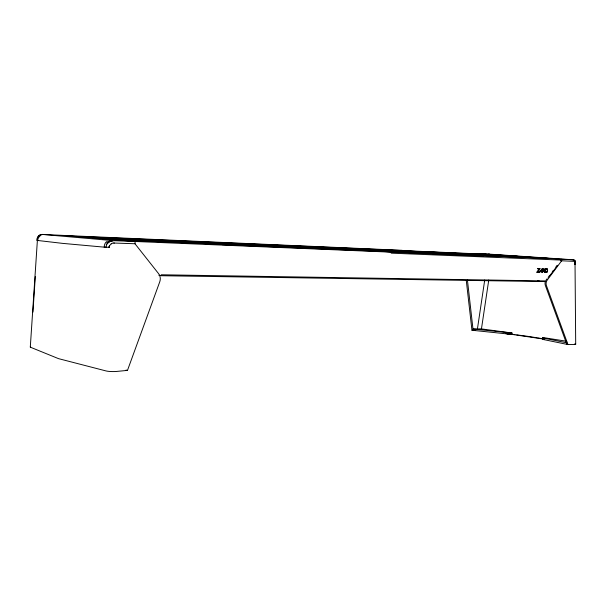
<?xml version="1.0" encoding="UTF-8"?>
<svg xmlns="http://www.w3.org/2000/svg" width="606" height="606" viewBox="0 0 606 606"><rect width="100%" height="100%" fill="white"/><g stroke="black" fill="none" stroke-linecap="round" stroke-linejoin="round"><path stroke-width="0.91" d="M109.065 247.362L104.308 247.104M574.897 264.345L575.261 263.481M109.095 247.021L109.065 247.475L109.133 246.793A3.78 3.697 8.1 0 1 109.292 246.241A4.083 3.969 11 0 1 109.519 245.71L111.186 243.923A4.901 4.159 -42.5 0 1 111.701 243.574M573.617 260.262L572.92 259.769L488.724 254.096A4.121 2.682 -85.1 0 1 489.247 254.194L489.345 254.217M30.3 347.033L37.383 240.423L37.928 240.393M32.936 312.082L35.307 276.487M467.408 279.889L473.127 330.368L511.896 334.398L511.987 333.005L480.952 328.838L473.339 329.035L473.127 330.391L471.953 330.24L466.302 280.616M574.73 343.882A4.643 0.447 4.6 0 1 574.344 344.443L567.943 344.556L543.196 339.489L542.491 338.905L542.59 337.466L566.746 341.292M37.693 240.476L37.701 240.446A6.295 6.136 -36.6 0 1 38.08 238.711A6.242 6.075 -36.9 0 1 40.057 235.984L39.996 235.976A3.166 0.697 -35.7 0 1 39.89 235.878L40.761 234.863L42.859 234.477L112.731 240.597A6.969 6.393 -86.9 0 0 106.239 245.96L106.065 247.316L62.623 243.377L36.731 240.37L36.89 239.173A6.143 5.931 87.8 0 1 37.852 236.999A6.121 5.908 87.8 0 1 42.882 234.477M537.386 268.602L539.916 268.511L537.189 272.079L539.355 272.162L536.893 272.261C544.786 266.14 533.053 269.481 539.469 268.663M537.545 268.625L539.916 268.511M542.726 268.572L544.627 272.056L542.726 268.572L541.961 272.412M541.915 272.389L542.431 268.564L539.529 272.352L542.264 268.981M542.779 269.003C547.324 279.699 541.84 262.087 542.325 272.397L542.885 268.602M542.484 272.427L542.938 269.034M544.476 272.026L545.195 268.663L544.68 272.48M544.529 272.458L545.044 268.64M477.46 328.694L484.717 280.048M481.384 329.323L488.762 280.04M37.58 237.938L37.716 237.363M575.026 261.731L575.155 260.762M126.048 370.061L127.48 370.387L159.81 281.654A6.961 5.469 86.8 0 0 158.643 273.723L134.986 243.763M574.7 262.512L574.889 262.11M37.928 236.825L38.913 235.484M539.757 268.481L536.893 272.261M546.059 280.154L547.097 278.76M548.142 277.374L549.703 275.291M552.293 271.829L553.331 270.45M555.907 267.011L556.937 265.633M488.512 254.278L479.566 253.717L561.641 259.27L561.648 260.785L547.12 280.26A4.78 3.545 88.1 0 0 546.468 285.721L567.943 344.556M549.778 275.677L557.694 265.261M542.423 269.003L539.378 272.321L542.431 268.564M106.232 244.483L106.861 243.87M107.52 243.294L109.663 241.862M39.345 235.143L42.14 234.408L65.44 235.507L135.04 241.483L135.077 243.748L114.504 243.051M160.779 275.518L158.848 275.306M110.406 241.499L113.928 240.696L135.04 241.483M106.792 241.961L112.708 240.597M127.48 370.387L116.564 371.44A7.166 1.068 1.1 0 1 106.133 370.963L58.509 358.638L30.595 347.283A6.378 0.795 0.8 0 1 30.618 346.799M475.407 329.952L471.953 330.24M134.729 241.461L483.709 256.012M161.037 275.722L544.892 281.578M161.196 274.776L545.786 280.934M114.579 243.051L114.019 243.029A4.083 3.015 -36.8 0 0 113.307 243.082M222.167 244.665L548.544 258.398M381.038 251.429L551.68 258.595M391.196 253.156L561.618 260.095M65.683 235.537L402.172 250.323M76 236.378L488.239 254.308M175.619 240.961L497.927 254.975M83.939 237.06L450.038 252.952M184.421 241.658L507.646 255.634M92.112 237.757L459.818 253.626M100.528 238.484L517.562 256.3M202.768 243.12L527.674 256.982M109.194 239.226L480.005 255.02M118.132 239.991L537.999 257.686M574.412 261.413A2.651 1.454 -48.5 0 0 574.132 261.36L561.398 260.769M561.641 259.27L574.124 259.853L575.094 260.504M511.987 333.005L473.339 329.035M560.626 260.709L561.694 260.792M76.977 236.461L81.924 236.885M84.946 237.143L90.029 237.582M93.15 237.847L98.384 238.294M101.596 238.575L106.989 239.037M110.292 239.317L115.852 239.794M119.261 240.09L124.995 240.582M537.378 280.896L539.325 281.078M104.656 247.187L104.24 247.15A7.067 6.136 80.3 0 1 104.467 245.135A6.999 6.068 80.5 0 1 106.186 242.006L106.315 242.006A3.545 1.28 -33 0 0 106.754 241.999M488.739 254.096L489.3 254.202M506.98 333.55L509.782 333.921M511.517 334.156L514.994 334.626M516.729 334.86L529.053 336.519M505.805 333.573L511.896 334.398M506.116 333.588L508.934 333.967M510.669 334.201L544.711 339.224M542.491 338.905L544.355 339.201M529.917 336.656L536.833 337.769M537.696 337.906L542.984 338.762M575.132 264.375L575.177 263.868M542.59 337.466L543.302 338.042L566.883 342.844L566.868 344.367L545.408 285.608A4.772 3.545 88 0 1 545.415 281.328M575.018 262.072L575.7 344.216M575.177 263.512L575.177 264.239M109.148 246.793A3.909 3.825 7.9 0 1 109.534 245.725M111.14 243.847A4.863 4.144 -42.6 0 1 111.883 243.438A4.363 3.431 -40.1 0 1 113.322 242.983M574.821 261.777A3.151 1.667 -61.6 0 1 574.958 262.08A3.174 1.682 -61.5 0 0 574.889 261.83A2.825 1.56 -54.3 0 0 574.427 261.398M572.92 259.769A4.484 2.651 -84.8 0 1 573.912 260.148M574.7 261.156A4.484 2.651 -84.8 0 1 575.261 263.466M547.044 271.723A1.909 1.159 -78.8 0 0 546.62 268.716A1.909 1.159 -78.8 0 0 545.074 271.329A1.909 1.159 -78.8 0 0 547.044 271.723M546.968 271.617A1.735 1.045 -78.8 0 0 546.582 268.89A1.735 1.045 -78.8 0 0 545.188 271.261A1.909 1.159 -78.5 0 0 547.157 271.814A1.909 1.159 -78.5 0 0 546.832 268.753A1.909 1.159 -78.5 0 0 545.218 271.276A1.735 1.045 -78.8 0 0 546.968 271.617M547.082 271.708A1.735 1.045 -78.8 0 0 546.794 268.928A1.735 1.045 -78.8 0 0 545.332 271.208A1.735 1.045 -78.8 0 0 547.082 271.708"/></g></svg>
